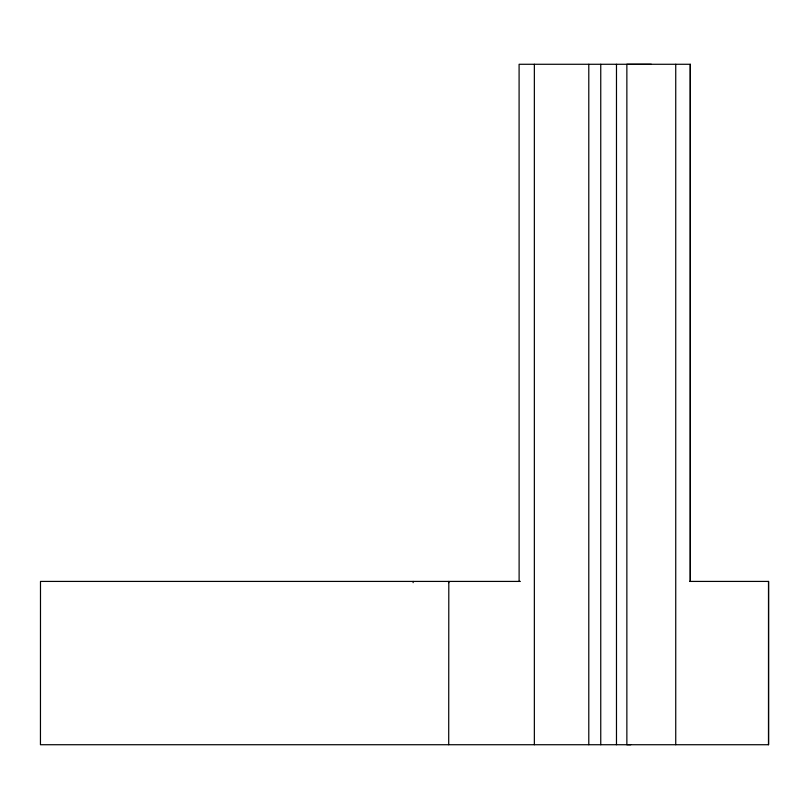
<?xml version="1.0" encoding="UTF-8"?>
<svg xmlns="http://www.w3.org/2000/svg" width="809" height="809" viewBox="0 0 809 809"><rect width="100%" height="100%" fill="white"/><g stroke="black" fill="none" stroke-linecap="round" stroke-linejoin="round"><path stroke-width="1.21" d="M675.737 744.725L675.737 64.275M413.126 582.662L413.156 581.418M448.783 582.662L448.803 581.418L448.712 744.725M768.53 744.725L768.55 581.418L768.55 744.725L40.45 744.725L40.49 581.418L520.389 581.418M651.316 64.275L626.864 64.275L626.864 744.725L630.707 744.725M689.642 581.418L768.55 581.418M690.269 64.275L690.269 581.418L690.289 64.275L519.095 64.275L519.115 581.418M616.478 64.275L616.478 744.725M600.753 64.275L600.753 744.725M588.79 64.275L588.79 744.725M534.355 64.275L534.355 744.725"/></g></svg>
